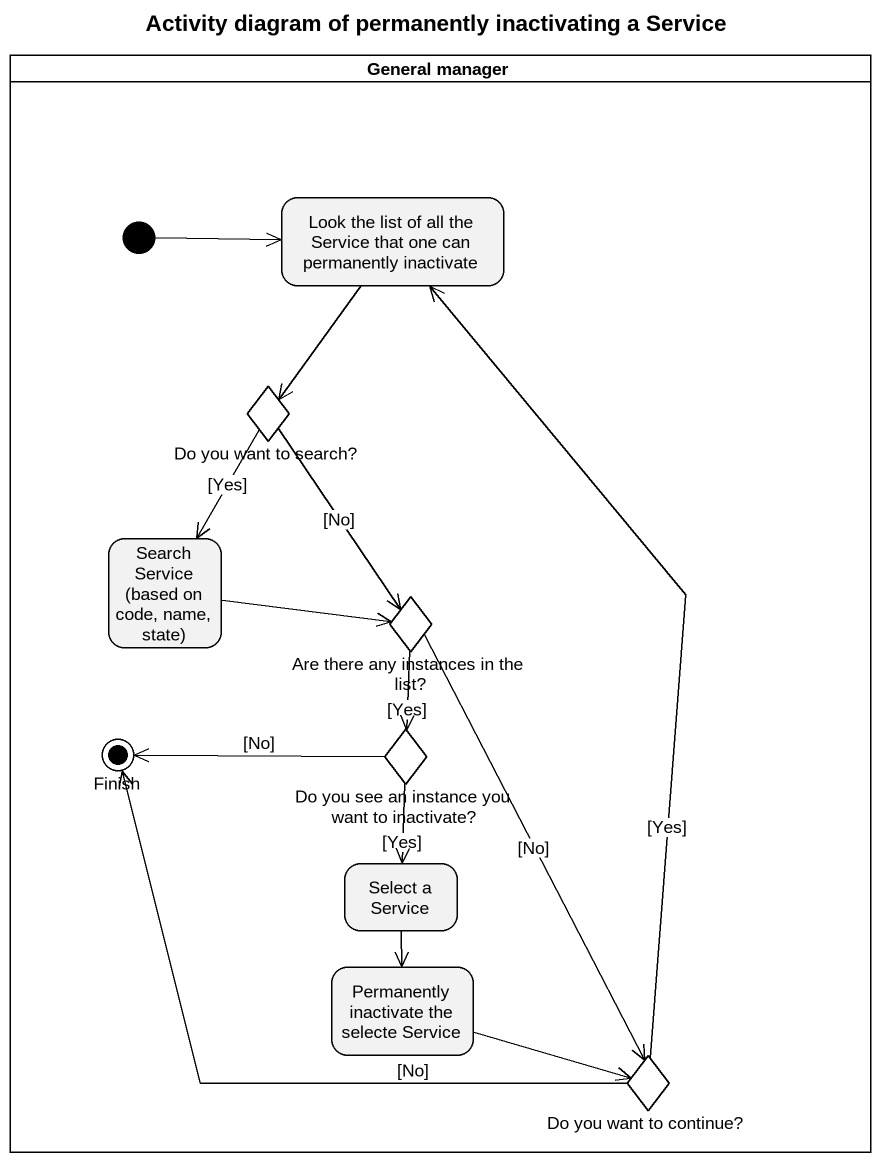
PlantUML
@startuml
title Activity diagram of permanently inactivating a Service
hide empty description
state "General manager" as General_manager <<partition>> {
  state "Look the list of all the Service that one can permanently inactivate" as Look_the_list_of_all_the
  state "Do you want to search?" as Do_you_want_to_search <<choice>>
  state "Search Service (based on code, name, state)" as Search_Service_based_on
  state "Are there any instances in the list?" as Are_there_any_instances_in <<choice>>
  state Finish <<end>>
  state "Do you see an instance you want to inactivate?" as Do_you_see_an_instance_you <<choice>>
  state "Select a Service" as Select_a_Service
  state "Permanently inactivate the selecte Service" as Permanently_inactivate_the
  state "Do you want to continue?" as Do_you_want_to_continue <<choice>>
  [*] -right-> Look_the_list_of_all_the
}
Look_the_list_of_all_the --> Do_you_want_to_search
Do_you_want_to_search --> Search_Service_based_on : [Yes]
Do_you_want_to_search --> Are_there_any_instances_in : [No]
Search_Service_based_on -right-> Are_there_any_instances_in
Are_there_any_instances_in --> Do_you_see_an_instance_you : [Yes]
Are_there_any_instances_in --> Do_you_want_to_continue : [No]
Do_you_see_an_instance_you -left-> Finish : [No]
Do_you_see_an_instance_you --> Select_a_Service : [Yes]
Select_a_Service --> Permanently_inactivate_the
Permanently_inactivate_the -right-> Do_you_want_to_continue
Do_you_want_to_continue -up-> Look_the_list_of_all_the : [Yes]
Do_you_want_to_continue -up-> Finish : [No]
@enduml
